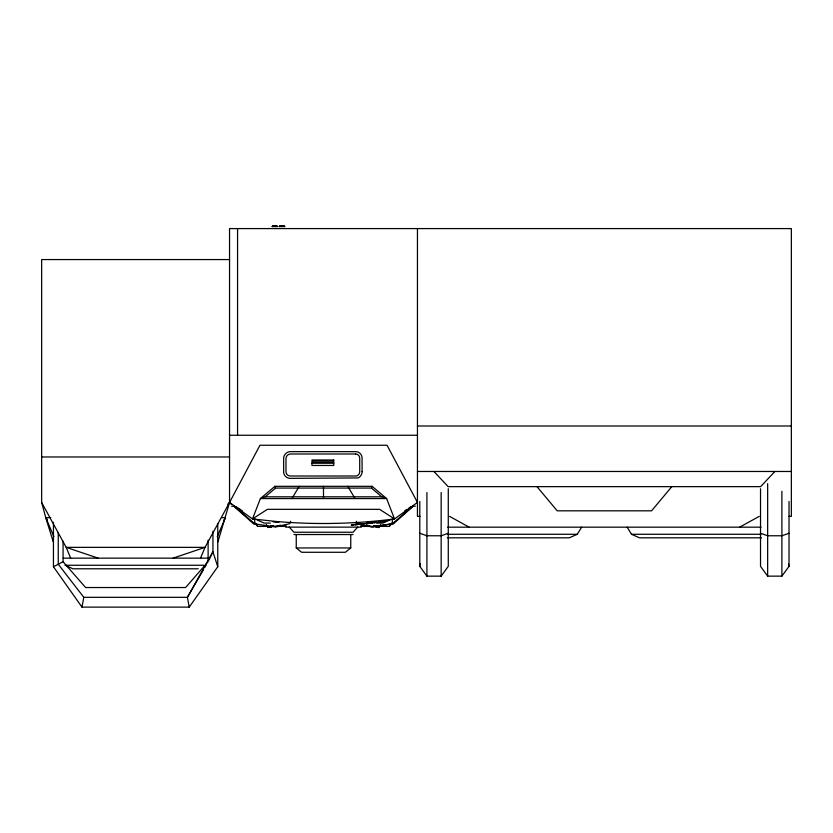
<?xml version="1.0" encoding="UTF-8"?>
<svg xmlns="http://www.w3.org/2000/svg" width="833" height="833" viewBox="0 0 833 833"><rect width="100%" height="100%" fill="white"/><g stroke="black" fill="none" stroke-linecap="round" stroke-linejoin="round"><path stroke-width="1.25" d="M233.365 505.839L253.378 523.645L254.669 523.645L254.731 518.938M217.757 523.53L217.757 566.742L189.216 607.122L81.978 607.122L83.789 597.323L58.258 564.233L58.258 532.433M448.279 488.742L448.279 566.346L441.157 576.144L426.913 576.144L419.79 566.346L420.301 563.806M217.944 541.794L229.544 502.455L259.958 445.249L387.043 445.249L417.448 502.455L394.498 518.938A555.34 555.34 0 0 1 276.098 521.468L252.503 518.938L229.544 502.455L229.544 228.586L791.35 228.586L791.35 516.377L788.778 516.377M254.877 518.938L252.503 518.938L260.375 498.571L265.196 496.812L275.567 488.076L371.435 488.076L372.08 486.316L386.627 498.571L394.498 518.938L392.333 518.938L392.333 523.645L371.383 526.956L357.242 523.645L356.285 521.291M290.707 521.291L289.749 523.645L275.619 526.956L253.378 523.645M200.524 558.152L205.022 547.354L229.544 502.455L231.48 504.08L229.544 502.455L227.742 504.236M217.246 536.691L225.462 517.626L221.693 517.626M208.656 560.619L212.936 551.79L212.936 531.287M581.621 527.174L577.3 534.276L569.283 537.826L447.404 537.826M203.585 569.512L187.404 597.323L189.216 607.122M204.876 567.283L206.178 565.055M291.935 498.571L299.214 486.316M223.442 520.906L225.462 517.626M360.793 526.404L389.261 526.404L391.385 523.207M373.965 526.081L378.786 527.539L380.712 524.79L378.786 527.435L375.267 526.217M760.529 488.742L760.529 566.346L767.651 576.144L781.895 576.144L789.018 566.346L789.018 501.466M378.786 527.539L380.067 525.55M671.804 486.649L651.583 510.816L557.215 510.816L536.993 486.649M208.115 561.723L185.592 587.536L85.612 587.536L63.079 561.723L63.079 541.356M389.261 526.404L391.822 523.53M357.753 527.081L353.046 532.245L293.955 532.245L289.249 527.081M774.867 471.478L760.644 486.649L448.154 486.649L433.931 471.478M372.622 526.956L393.624 523.645L413.637 505.839M372.08 486.316L274.921 486.316L260.375 498.571L386.627 498.571L381.795 496.812L265.196 496.812M413.584 505.714L392.333 523.645L393.624 523.645M350.755 534.536L350.755 547.947L345.393 552.279L301.598 552.279L296.246 547.947L296.246 534.536M370.154 523.072L372.59 522.937L371.476 522.791M358.367 524.478L355.17 524.821L356.378 524.603M381.681 521.875L384.721 521.177L382.774 521.562M385.585 521.104L386.397 521.021M404.859 510.691L406.952 509.327M409.055 507.953L411.158 506.579M386.345 520.896L385.627 521.531L386.377 520.833M252.503 518.938L267.383 509.338L379.619 509.338L394.498 518.938M739.631 527.174L759.238 516.377M81.978 607.122L53.447 566.742L63.079 561.723M414.667 506.433L415.334 506.12M391.146 519.459L382.795 523.103L376.589 523.103M271.829 525.862C261.323 529.632 275.64 525.3 272.547 526.217M448.279 533.255L441.157 535.765L426.913 535.765L419.79 533.255M789.018 533.255L781.895 535.765L767.651 535.765L760.529 533.255M271.735 526.217L268.216 527.435L266.289 524.769L268.216 527.539M173.087 558.152L205.022 547.354L66.182 547.354L41.65 502.455L41.65 259.563L229.544 259.563M272.964 526.081L269.517 527.102L273.016 526.039M272.224 526.279L268.705 527.216L272.87 526.112M271.964 526.352L270.486 526.768L271.787 526.414M272.068 526.352L273.318 525.925M273.557 525.883L270.881 526.571L272.995 525.967M275.598 526.591L280.502 525.123M279.263 521.843L276.785 522.426L273.109 521.843M377.568 522.322L380.608 521.614L378.671 521.999M366.228 523.738L367.436 523.509M373.882 521.843L370.206 522.426L367.728 521.843M374.538 522.343L373.319 522.499L374.517 522.249M367.447 523.697L368.644 523.426L367.842 522.999A5.019 0.885 -6.1 0 0 366.114 523.186C363.24 524.644 370.779 522.239 366.614 523.499M379.546 522.208L380.785 521.927L379.504 521.916M383.649 521.77L384.888 521.479L383.617 521.468M352.401 524.832L351.224 525.071L351.974 525.154A5.019 0.885 -6.1 0 0 353.702 524.977C356.909 523.988 348.132 525.082 353.202 524.655M357.159 524.321C349.693 524.8 364.323 523.478 356.368 524.509M375.423 522.551L374.538 522.249M370.123 522.739L372.413 522.572L370.144 522.937M374.59 522.739C370.8 522.895 379.91 522.239 375.391 522.156M280.794 525.602L285.979 525.508M272.568 225.878L276.983 225.878M279.794 225.878L284.199 225.878M272.568 226.024L276.983 226.024M279.794 226.024L284.199 226.024M271.818 226.576L277.733 226.576M279.034 226.576L284.959 226.576M417.448 425.996L791.35 425.996M229.544 435.253L417.448 435.253M41.65 456.973L229.544 456.973M311.959 463.242L333.773 463.242M417.448 471.478L791.35 471.478M420.019 516.377L417.448 516.377L417.448 228.586M41.65 502.455L45.742 517.626L50.761 517.626M270.413 523.103L264.207 523.103L257.053 519.979M255.179 523.53L257.741 526.404L268.049 526.404M270.059 526.404L286.208 526.404M267.216 526.435L267.976 526.435M270.152 526.435L274.598 526.435M274.973 526.435L278.972 526.435M285.604 527.133L361.397 527.133M447.685 527.174L761.123 527.174M447.967 534.276L577.3 534.276M627.176 527.174L631.497 534.276L760.841 534.276M293.955 534.536L353.046 534.536M761.393 537.826L639.515 537.826L631.497 534.276M296.246 547.947L350.755 547.947M63.183 558.152L208.011 558.152M64.953 565.253L203.835 565.253M198.233 568.793L72.96 568.793L66.099 565.753M83.789 597.323L187.404 597.323L212.936 551.79L217.757 566.742M361.022 525.508L366.208 525.602M374.381 526.154L374.86 526.3M375.766 526.571L376.391 526.675M374.892 526.269L375.818 526.529M373.601 525.925L377.693 527.102L374.163 526.008M366.499 525.123L371.403 526.591M98.117 558.152L66.182 547.354L70.67 558.152M375.173 525.862L378.786 527.216M231.668 506.12L232.334 506.433M449.57 516.377L469.166 527.174M235.843 506.579L242.143 510.691M371.435 488.076L381.795 496.812M233.417 505.714L254.669 523.645M53.25 541.794L45.742 517.626L47.377 519.563M255.616 523.207L257.741 526.404M347.788 486.316L355.066 498.571M45.742 517.626L53.947 536.691M274.921 486.316L275.567 488.076M788.507 563.806L789.018 566.346M781.895 491.283L781.895 576.144M767.651 483.661L767.651 576.144M441.157 492.553L441.157 576.144M426.913 492.553L426.913 576.144M419.79 501.466L419.79 566.346M323.496 486.316L323.496 498.571M237.561 228.586L237.561 435.253M208.115 540.086L208.115 560.442M53.447 522.26L53.447 566.742M362.105 471.603L362.074 472.259A7.185 7.185 0 0 1 358.2 477.944L289.447 478.35A6.737 6.737 0 0 1 283.647 472.55L283.647 457.723A7.049 7.049 0 0 1 289.717 451.653L356.399 451.653A6.57 6.57 0 0 1 362.053 457.307L362.105 471.603M362.313 523.728L359.106 524.259L362.313 523.728M352.047 524.998L353.629 524.842L352.047 524.998M364.739 523.572L363.063 523.749L364.739 523.572M369.321 522.645L370.164 523.197L369.425 522.624M355.545 453.995L290.634 453.995A4.644 4.644 0 0 0 285.99 458.639L285.99 471.665A4.342 4.342 0 0 0 290.321 476.007L356.67 476.007A4.79 4.79 0 0 0 359.71 471.551L359.71 458.16A4.165 4.165 0 0 0 355.545 453.995M333.773 459.983L311.959 459.983L311.959 465.46L333.773 465.46L333.773 459.983M332.846 460.909L312.885 460.909L312.885 462.315L332.846 462.315L332.846 460.909"/></g></svg>
